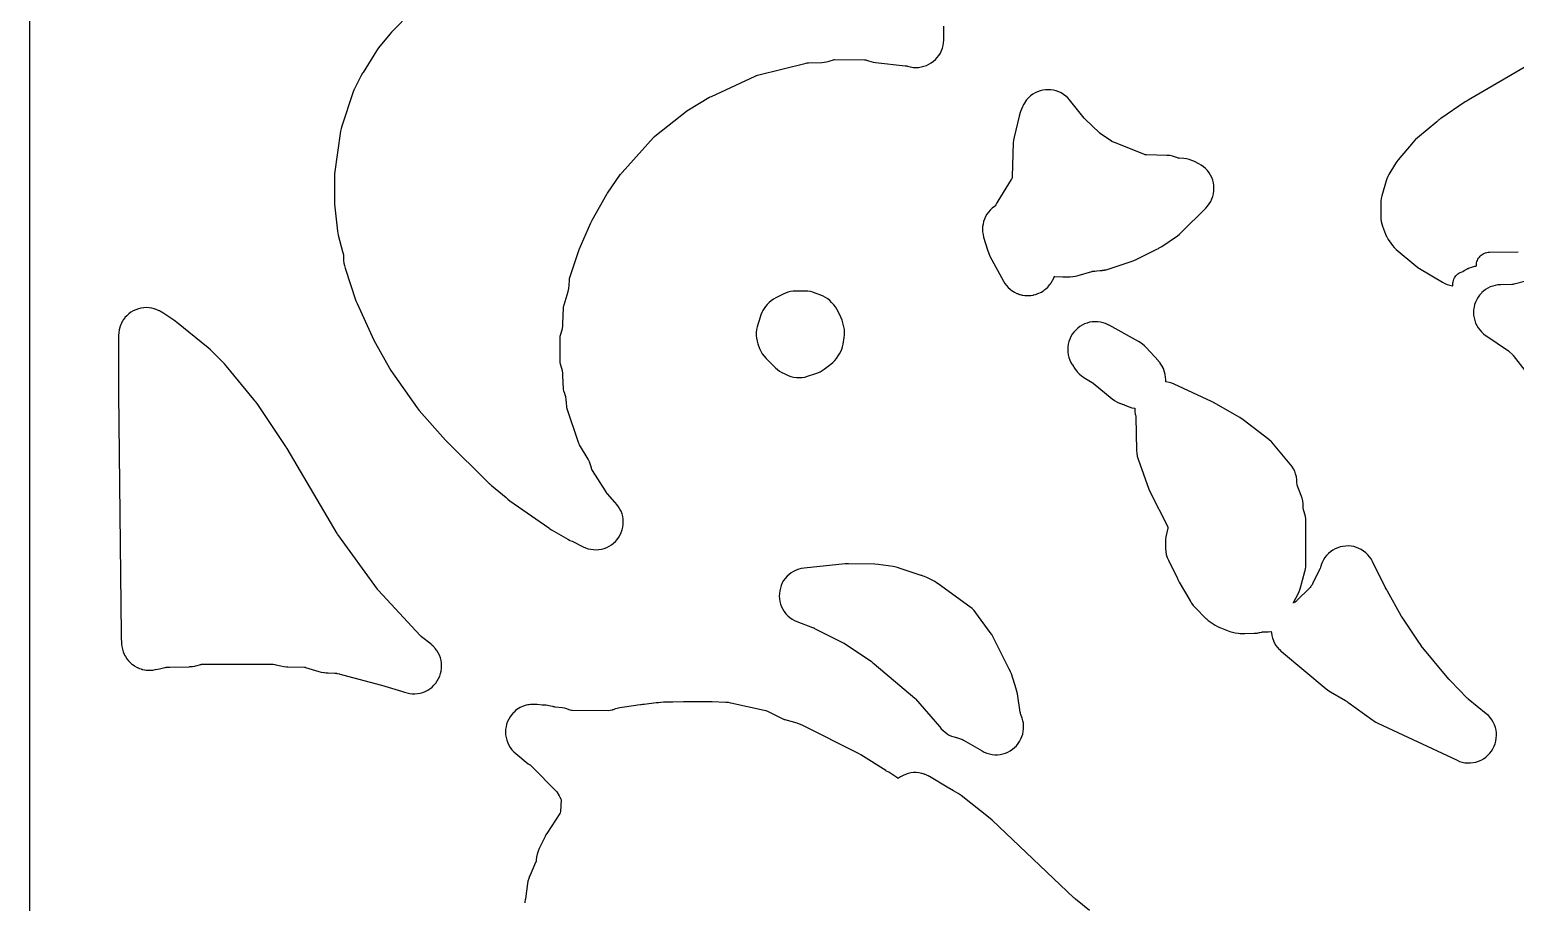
# Model space of a CAD drawing. Header units: millimetres. Extents: x 0 to 300, y 0 to 300.
# Drawn here: x 0 to 134.1, y 78.8 to 157.6 of the extents above; entities that cross this region are included whole.
import ezdxf

# ---------------------------------------------------------------- set-up
doc = ezdxf.new("R2010")
doc.units = ezdxf.units.MM
doc.layers.add('CUT', color=7, linetype='CONTINUOUS')

msp = doc.modelspace()

# ---------------------------------------------------------------- linework, layer by layer
at = {"layer": 'CUT'}
for points in [[(299.95, 0), (0.05, 0), (0.02, 0), (0.01, 0), (0.01, 0.01), (0, 0.01), (0, 0.02), (0, 0.05), (0, 299.92), (0, 299.95), (0, 299.96), (0.01, 299.97), (0.02, 299.97), (0.05, 299.97), (299.95, 299.97)], [(34.44, 159.19), (32.74, 157.45), (32.68, 157.39), (32.51, 157.2), (31.5, 155.96), (31.32, 155.7), (30.1, 153.73), (30.07, 153.69), (30.06, 153.67), (29.93, 153.46), (29.91, 153.4), (29.34, 152.28), (29.33, 152.27), (29.31, 152.23), (29.18, 151.91), (28.17, 148.9), (28.11, 148.67), (28.06, 148.44), (27.53, 144.6), (27.51, 144.26), (27.51, 144.24), (27.51, 144.23), (27.52, 141.85), (27.54, 141.57), (27.78, 139.42), (27.84, 139.06), (28.23, 137.58), (28.3, 137.38), (28.3, 137.37), (28.31, 137.35), (28.31, 137.34), (28.32, 137.31), (28.32, 137.29), (28.33, 137.26), (28.32, 137.27), (28.32, 137.2), (28.34, 136.76), (28.36, 136.53), (28.41, 136.3), (28.47, 136.07), (29.46, 133.12), (29.56, 132.87), (31.08, 129.58), (31.1, 129.53), (31.11, 129.52), (31.21, 129.31), (32.49, 127.04), (32.62, 126.84), (34.98, 123.45), (35.16, 123.22), (37.56, 120.53), (37.66, 120.42), (37.68, 120.4), (37.69, 120.4), (41.37, 116.74), (41.42, 116.69), (41.45, 116.66), (41.48, 116.64), (41.5, 116.62), (41.51, 116.61), (41.52, 116.6), (41.53, 116.59), (41.55, 116.57), (41.59, 116.54), (41.64, 116.5), (41.69, 116.45), (43.01, 115.36), (43.02, 115.35), (43.09, 115.29), (43.18, 115.2), (43.36, 115.07), (46.88, 112.61), (46.92, 112.58), (46.94, 112.56), (46.98, 112.54), (47.12, 112.45), (48.6, 111.59), (48.74, 111.51), (48.78, 111.49), (48.97, 111.41), (49.98, 110.9), (50.2, 110.81), (50.44, 110.73), (50.67, 110.68), (50.91, 110.65), (51.16, 110.64), (51.4, 110.66), (51.64, 110.7), (51.87, 110.76), (52.1, 110.85), (52.32, 110.96), (52.52, 111.09), (52.72, 111.23), (52.89, 111.4), (53.05, 111.58), (53.2, 111.78), (53.32, 111.99), (53.42, 112.21), (53.5, 112.44), (53.56, 112.68), (53.59, 112.92), (53.6, 113.16), (53.59, 113.4), (53.55, 113.64), (53.49, 113.88), (53.41, 114.11), (53.3, 114.32), (53.18, 114.53), (53.03, 114.73), (52.87, 114.91), (52.84, 114.93), (52.16, 115.69), (52.12, 115.73), (52.11, 115.75), (52.1, 115.76), (52.07, 115.81), (51.98, 115.97), (50.82, 117.8), (50.76, 117.88), (50.76, 117.89), (50.73, 117.97), (50.73, 117.98), (50.72, 118.03), (50.65, 118.31), (50.55, 118.57), (50.42, 118.82), (49.64, 120.12), (49.63, 120.13), (49.61, 120.18), (49.6, 120.21), (49.58, 120.27), (49.56, 120.32), (48.51, 123.46), (48.5, 123.49), (48.5, 123.5), (48.5, 123.52), (48.49, 123.53), (48.49, 123.55), (48.49, 123.56), (48.46, 123.92), (48.46, 123.93), (48.46, 124), (48.45, 124.1), (48.45, 124.2), (48.4, 124.46), (48.33, 124.72), (48.32, 124.75), (48.24, 124.96), (48.23, 124.97), (48.23, 124.99), (48.19, 125.1), (48.19, 125.11), (48.19, 125.13), (48.15, 126.38), (48.13, 126.59), (48.1, 126.8), (48.05, 127), (47.93, 127.41), (47.92, 127.44), (47.91, 127.48), (47.9, 127.5), (47.89, 127.53), (47.89, 127.54), (47.89, 127.55), (47.89, 127.62), (47.9, 129.82), (47.9, 129.87), (47.9, 129.88), (47.9, 129.92), (47.9, 129.93), (47.92, 130.01), (48.04, 130.4), (48.1, 130.62), (48.13, 130.84), (48.15, 131.06), (48.19, 132.49), (48.19, 132.53), (48.22, 132.66), (48.22, 132.67), (48.24, 132.71), (48.25, 132.75), (48.61, 133.97), (48.68, 134.24), (48.71, 134.52), (48.74, 134.96), (48.75, 135.05), (48.75, 135.13), (48.75, 135.15), (48.77, 135.23), (49.59, 137.67), (49.61, 137.72), (49.61, 137.73), (49.62, 137.75), (49.62, 137.76), (50.68, 140.17), (50.76, 140.33), (50.79, 140.39), (52.11, 142.74), (52.12, 142.77), (52.13, 142.78), (52.17, 142.84), (53.36, 144.56), (53.37, 144.57), (53.4, 144.61), (53.49, 144.7), (56.34, 147.87), (56.36, 147.89), (56.4, 147.94), (56.41, 147.94), (56.41, 147.95), (56.46, 147.99), (59.31, 150.25), (59.44, 150.35), (59.49, 150.38), (61.33, 151.48), (61.38, 151.51), (61.4, 151.51), (61.42, 151.52), (61.44, 151.53), (61.57, 151.58), (65.5, 153.42), (65.62, 153.47), (65.63, 153.47), (65.65, 153.48), (65.73, 153.5), (70.12, 154.58), (70.21, 154.61), (70.22, 154.61), (70.24, 154.61), (70.3, 154.61), (70.32, 154.61), (71.52, 154.65), (71.74, 154.67), (71.96, 154.71), (72.18, 154.76), (72.57, 154.88), (72.65, 154.9), (72.67, 154.9), (75.37, 154.89), (75.42, 154.89), (75.43, 154.89), (75.46, 154.89), (75.47, 154.89), (75.48, 154.89), (75.49, 154.89), (75.56, 154.86), (75.75, 154.79), (75.96, 154.72), (76.17, 154.67), (76.38, 154.63), (79.06, 154.35), (79.08, 154.35), (79.14, 154.34), (79.16, 154.34), (79.19, 154.33), (79.2, 154.33), (79.27, 154.3), (79.49, 154.25), (79.54, 154.24), (79.78, 154.2), (80.03, 154.19), (80.27, 154.2), (80.51, 154.24), (80.75, 154.3), (80.98, 154.38), (81.2, 154.48), (81.41, 154.61), (81.61, 154.75), (81.79, 154.91), (81.95, 155.09), (82.1, 155.29), (82.23, 155.5), (82.33, 155.72), (82.42, 155.95), (82.48, 156.18), (82.52, 156.43), (82.53, 156.67), (82.54, 157.93)], [(136.03, 154.83), (129.9, 151.25), (129.87, 151.23), (129.82, 151.2), (129.79, 151.18), (129.71, 151.13), (129.63, 151.08), (127.43, 149.6), (127.41, 149.58), (127.37, 149.56), (127.3, 149.51), (127.24, 149.46), (127.2, 149.42), (127.17, 149.4), (127.06, 149.3), (125.3, 147.83), (125.14, 147.69), (125.11, 147.66), (125.09, 147.64), (125.07, 147.62), (124.93, 147.46), (123.56, 145.84), (123.44, 145.69), (123.33, 145.52), (122.74, 144.54), (122.64, 144.35), (122.55, 144.15), (122.48, 143.95), (122.09, 142.61), (122.03, 142.37), (122, 142.13), (121.99, 141.89), (122, 140.73), (122.01, 140.51), (122.04, 140.29), (122.09, 140.07), (122.16, 139.86), (122.43, 139.15), (122.53, 138.92), (122.54, 138.9), (122.68, 138.66), (122.9, 138.32), (123.05, 138.12), (123.21, 137.94), (123.39, 137.77), (125.17, 136.27), (125.33, 136.14), (125.5, 136.03), (127.56, 134.8), (127.77, 134.69), (128, 134.59), (128.24, 134.52), (128.48, 134.48), (128.52, 134.47), (128.52, 134.5), (128.51, 134.62), (128.52, 134.74), (128.53, 134.85), (128.56, 134.97), (128.61, 135.08), (128.66, 135.19), (128.72, 135.29), (128.79, 135.38), (128.87, 135.47), (128.96, 135.55), (129.05, 135.62), (129.16, 135.67), (129.26, 135.72), (129.4, 135.78), (129.53, 135.85), (129.76, 135.99), (129.84, 136.03), (129.88, 136.05), (129.98, 136.1), (130.09, 136.13), (130.21, 136.17), (130.27, 136.19), (130.39, 136.22), (130.48, 136.24), (130.59, 136.26), (130.63, 136.27), (130.63, 136.32), (130.64, 136.43), (130.65, 136.55), (130.68, 136.66), (130.72, 136.77), (130.77, 136.87), (130.83, 136.97), (130.9, 137.07), (130.98, 137.15), (131.06, 137.23), (131.15, 137.3), (131.25, 137.36), (131.36, 137.41), (131.47, 137.45), (131.58, 137.48), (131.69, 137.5), (131.81, 137.51), (134.39, 137.56)], [(137.2, 135.45), (134.05, 134.62), (134.02, 134.61), (134.01, 134.61), (133.96, 134.6), (133.94, 134.6), (133.93, 134.6), (133.92, 134.6), (133.91, 134.59), (133.9, 134.59), (133.82, 134.59), (132.82, 134.57), (132.58, 134.55), (132.34, 134.51), (132.11, 134.45), (131.88, 134.37), (131.66, 134.26), (131.45, 134.13), (131.26, 133.98), (131.13, 133.87), (131.08, 133.82), (130.92, 133.64), (130.78, 133.44), (130.66, 133.23), (130.55, 133.01), (130.47, 132.78), (130.42, 132.54), (130.38, 132.3), (130.38, 132.25), (130.37, 132.06), (130.38, 131.82), (130.42, 131.58), (130.48, 131.34), (130.56, 131.11), (130.66, 130.89), (130.79, 130.69), (130.93, 130.49), (131.09, 130.31), (131.1, 130.31), (131.27, 130.15), (131.28, 130.15), (131.47, 130), (131.48, 130), (133.54, 128.6), (133.57, 128.58), (133.58, 128.57), (133.59, 128.56), (133.63, 128.52), (133.88, 128.27), (133.92, 128.22), (133.96, 128.17), (136.8, 124.52)], [(95.7, 78.06), (94.44, 79.08), (94.37, 79.15), (94.33, 79.18), (94.29, 79.21), (86.91, 86.21), (86.74, 86.36), (84.11, 88.44), (83.84, 88.63), (83.83, 88.64), (83.42, 88.88), (82.85, 89.21), (81.26, 90.15), (81.25, 90.15), (81.24, 90.16), (81.23, 90.16), (81.12, 90.22), (81.04, 90.26), (81.02, 90.27), (81.01, 90.28), (80.86, 90.33), (80.82, 90.35), (80.8, 90.36), (80.78, 90.37), (80.68, 90.4), (80.59, 90.42), (80.57, 90.43), (80.56, 90.43), (80.54, 90.44), (80.3, 90.49), (80.06, 90.51), (79.81, 90.51), (79.56, 90.48), (79.32, 90.43), (79.09, 90.35), (78.86, 90.26), (78.64, 90.14), (78.44, 90), (78.43, 89.99), (78.42, 89.99), (78.41, 89.99), (78.38, 90.01), (77.57, 90.54), (77.32, 90.68), (77.3, 90.69), (75.06, 92.12), (74.84, 92.25), (69.74, 94.8), (69.52, 94.89), (69.29, 94.97), (68.21, 95.27), (68.14, 95.29), (68.12, 95.3), (68.04, 95.34), (66.89, 95.92), (66.7, 96.01), (66.51, 96.08), (66.31, 96.13), (63.32, 96.8), (63.09, 96.84), (62.85, 96.86), (61.61, 96.9), (61.53, 96.9), (61.46, 96.9), (61.44, 96.9), (61.03, 96.9), (60.89, 96.91), (60.66, 96.92), (60.63, 96.92), (60.57, 96.92), (60.04, 96.91), (59.62, 96.92), (59.55, 96.92), (59.54, 96.92), (59.46, 96.92), (59.4, 96.92), (59.33, 96.92), (59.27, 96.92), (59.26, 96.92), (59.09, 96.91), (59.04, 96.91), (58.06, 96.88), (57.22, 96.87), (57, 96.86), (56.77, 96.83), (56.73, 96.83), (56.63, 96.82), (56.57, 96.81), (55.47, 96.66), (55.44, 96.65), (55.43, 96.65), (55.41, 96.65), (55.39, 96.65), (55.38, 96.65), (55.34, 96.65), (55.22, 96.64), (55.14, 96.64), (54.89, 96.6), (54.72, 96.56), (53.3, 96.36), (53.04, 96.31), (52.9, 96.26), (52.8, 96.23), (52.74, 96.21), (52.68, 96.19), (52.65, 96.18), (52.63, 96.17), (52.62, 96.17), (52.61, 96.16), (52.6, 96.16), (52.23, 96.1), (52.22, 96.1), (48.99, 96.11), (48.98, 96.11), (48.97, 96.11), (48.96, 96.11), (48.95, 96.12), (48.91, 96.13), (48.81, 96.15), (48.7, 96.19), (48.5, 96.27), (48.49, 96.27), (48.29, 96.32), (48.08, 96.36), (47.44, 96.43), (47.38, 96.44), (47.34, 96.45), (47.29, 96.46), (47.24, 96.47), (46.88, 96.55), (46.63, 96.59), (46.37, 96.6), (46.26, 96.6), (45.81, 96.66), (45.8, 96.66), (45.56, 96.68), (45.51, 96.68), (45.47, 96.68), (45.46, 96.68), (45.31, 96.67), (45.21, 96.67), (45.06, 96.64), (44.97, 96.63), (44.82, 96.59), (44.73, 96.57), (44.5, 96.49), (44.35, 96.41), (44.28, 96.38), (44.13, 96.29), (44.07, 96.26), (43.87, 96.11), (43.74, 95.98), (43.69, 95.94), (43.52, 95.76), (43.38, 95.56), (43.25, 95.35), (43.15, 95.13), (43.06, 94.89), (43.01, 94.66), (42.97, 94.41), (42.96, 94.17), (42.97, 93.92), (43.01, 93.68), (43.07, 93.44), (43.16, 93.21), (43.26, 92.98), (43.39, 92.77), (43.54, 92.58), (43.71, 92.4), (43.73, 92.39), (43.89, 92.23), (45.02, 91.32), (45.13, 91.25), (45.15, 91.24), (45.16, 91.23), (45.22, 91.18), (45.25, 91.15), (45.31, 91.09), (47.6, 88.79), (47.61, 88.77), (47.82, 88.43), (47.85, 88.37), (47.87, 88.33), (47.88, 88.32), (47.96, 88.13), (47.96, 88.12), (47.98, 88.07), (47.98, 88.06), (47.93, 87), (47.91, 86.89), (47.9, 86.87), (47.9, 86.86), (47.87, 86.81), (46.7, 85.02), (46.69, 85.01), (46.67, 84.98), (46.61, 84.88), (46.55, 84.77), (46.54, 84.75), (46.54, 84.74), (46.01, 83.67), (46.01, 83.66), (45.9, 83.42), (45.9, 83.41), (45.82, 83.15), (45.77, 82.88), (45.74, 82.64), (45.73, 82.6), (45.72, 82.53), (45.72, 82.51), (45.72, 82.5), (45.71, 82.47), (45.71, 82.46), (45.7, 82.45), (45.69, 82.42), (45.68, 82.4), (45.18, 81.24), (45.14, 81.16), (45.06, 80.94), (44.99, 80.72), (44.95, 80.49), (44.77, 79.12), (44.77, 79.11), (44.77, 79.1), (44.76, 79.09), (44.76, 79.08), (44.75, 79.04), (44.72, 78.82), (44.72, 78.81), (44.72, 78.76)]]:
    msp.add_lwpolyline(points, dxfattribs=at)
for points in [[(88.72, 134.02), (88.73, 134.01), (88.74, 134.01), (88.75, 134), (88.77, 133.99), (88.78, 133.98), (88.93, 133.89), (89.15, 133.79), (89.19, 133.77), (89.26, 133.75), (89.28, 133.74), (89.3, 133.73), (89.38, 133.7), (89.43, 133.69), (89.61, 133.64), (89.67, 133.63), (89.85, 133.6), (89.92, 133.6), (90.09, 133.59), (90.13, 133.59), (90.16, 133.59), (90.24, 133.6), (90.28, 133.6), (90.33, 133.6), (90.41, 133.61), (90.57, 133.63), (90.6, 133.64), (90.63, 133.65), (90.66, 133.65), (90.81, 133.69), (90.9, 133.71), (91.04, 133.77), (91.13, 133.8), (91.26, 133.87), (91.35, 133.91), (91.47, 133.99), (91.56, 134.04), (91.67, 134.13), (91.76, 134.19), (91.94, 134.36), (92.02, 134.46), (92.1, 134.55), (92.15, 134.62), (92.17, 134.65), (92.18, 134.67), (92.19, 134.69), (92.24, 134.76), (92.37, 134.97), (92.38, 134.99), (92.47, 135.2), (92.5, 135.29), (92.51, 135.3), (92.52, 135.31), (92.53, 135.31), (92.54, 135.31), (92.55, 135.31), (92.57, 135.31), (93.3, 135.3), (93.66, 135.3), (93.85, 135.3), (93.92, 135.3), (93.94, 135.3), (93.95, 135.3), (94.19, 135.31), (94.2, 135.31), (94.44, 135.35), (94.68, 135.41), (95.91, 135.77), (95.93, 135.78), (95.95, 135.79), (95.97, 135.79), (96.03, 135.79), (96.15, 135.81), (96.18, 135.81), (96.35, 135.83), (96.67, 135.86), (96.78, 135.87), (96.8, 135.87), (96.82, 135.87), (96.83, 135.87), (96.84, 135.88), (96.85, 135.88), (96.9, 135.88), (96.99, 135.89), (97.04, 135.9), (97.07, 135.91), (97.09, 135.91), (97.1, 135.91), (97.11, 135.91), (97.12, 135.92), (97.13, 135.92), (97.15, 135.92), (97.19, 135.93), (97.39, 135.99), (99.64, 136.74), (99.98, 136.88), (101.78, 137.79), (101.92, 137.86), (102, 137.9), (102.22, 138.03), (103.63, 139), (103.81, 139.14), (103.97, 139.29), (106.19, 141.5), (106.36, 141.68), (106.51, 141.88), (106.64, 142.09), (106.74, 142.32), (106.82, 142.55), (106.88, 142.79), (106.92, 143.04), (106.93, 143.28), (106.92, 143.53), (106.88, 143.78), (106.82, 144.02), (106.73, 144.25), (106.62, 144.47), (106.49, 144.68), (106.34, 144.88), (106.17, 145.06), (105.99, 145.23), (105.79, 145.37), (105.57, 145.49), (105.18, 145.69), (104.95, 145.8), (104.71, 145.88), (104.46, 145.93), (104.21, 145.96), (103.79, 145.99), (103.76, 145.99), (103.73, 146), (103.72, 146), (103.7, 146.01), (103.65, 146.03), (103.58, 146.05), (103.45, 146.1), (103.2, 146.17), (102.94, 146.23), (102.67, 146.25), (100.83, 146.31), (100.8, 146.31), (100.75, 146.31), (100.73, 146.31), (100.72, 146.31), (100.67, 146.33), (97.88, 147.45), (97.77, 147.49), (97.74, 147.5), (97.71, 147.51), (97.7, 147.52), (97.68, 147.53), (96.67, 148.24), (96.65, 148.25), (96.61, 148.29), (96.59, 148.3), (95.32, 149.53), (95.28, 149.57), (95.26, 149.59), (95.23, 149.62), (95.23, 149.63), (93.9, 151.26), (93.74, 151.45), (93.56, 151.61), (93.55, 151.61), (93.36, 151.76), (93.15, 151.89), (92.92, 152), (92.69, 152.08), (92.45, 152.14), (92.21, 152.18), (91.96, 152.19), (91.72, 152.18), (91.47, 152.14), (91.23, 152.08), (91, 152), (90.79, 151.89), (90.78, 151.89), (90.57, 151.77), (90.38, 151.62), (90.37, 151.62), (90.2, 151.45), (90.19, 151.45), (90.02, 151.27), (89.89, 151.08), (89.88, 151.07), (89.76, 150.87), (89.75, 150.86), (89.7, 150.75), (89.65, 150.65), (89.65, 150.64), (89.47, 150.22), (89.41, 150.04), (89.4, 150.01), (89.34, 149.81), (88.88, 147.9), (88.83, 147.64), (88.81, 147.38), (88.72, 144.34), (88.72, 144.32), (88.72, 144.27), (88.72, 144.26), (88.71, 144.23), (88.71, 144.22), (88.7, 144.21), (88.7, 144.2), (88.67, 144.16), (88.64, 144.12), (88.64, 144.11), (88.63, 144.09), (87.42, 142.11), (87.34, 141.96), (87.33, 141.94), (87.31, 141.91), (87.29, 141.88), (87.28, 141.86), (87.27, 141.84), (87.24, 141.79), (87.23, 141.78), (87.19, 141.71), (87.18, 141.69), (87.15, 141.66), (87.11, 141.63), (86.92, 141.48), (86.74, 141.32), (86.58, 141.14), (86.44, 140.94), (86.32, 140.73), (86.22, 140.51), (86.14, 140.29), (86.09, 140.05), (86.05, 139.82), (86.04, 139.58), (86.05, 139.34), (86.09, 139.1), (86.14, 138.87), (86.48, 137.74), (86.51, 137.63), (86.57, 137.47), (86.6, 137.39), (86.71, 137.16), (87.92, 134.91), (88.04, 134.7), (88.19, 134.5), (88.35, 134.32), (88.53, 134.16), (88.55, 134.15)], [(70.98, 126.55), (71.18, 126.62), (71.38, 126.71), (71.56, 126.82), (71.74, 126.95), (72.34, 127.41), (72.52, 127.56), (72.69, 127.73), (72.84, 127.92), (73, 128.14), (73.13, 128.33), (73.24, 128.54), (73.33, 128.75), (73.4, 128.97), (73.45, 129.2), (73.55, 129.8), (73.57, 130.04), (73.58, 130.29), (73.56, 130.54), (73.51, 130.78), (73.43, 131.12), (73.36, 131.38), (73.25, 131.63), (73, 132.15), (72.89, 132.37), (72.75, 132.57), (72.6, 132.75), (72.4, 132.97), (72.24, 133.14), (72.06, 133.29), (71.86, 133.42), (71.66, 133.53), (71.45, 133.62), (70.93, 133.82), (70.71, 133.9), (70.49, 133.95), (70.26, 133.98), (70.03, 133.99), (69.16, 133.99), (68.93, 133.98), (68.7, 133.95), (68.47, 133.89), (68.25, 133.82), (68.04, 133.73), (67.36, 133.39), (67.15, 133.27), (66.95, 133.13), (66.77, 132.97), (66.6, 132.8), (66.45, 132.61), (66.32, 132.43), (66.2, 132.25), (66.1, 132.06), (66.01, 131.86), (65.95, 131.65), (65.7, 130.77), (65.64, 130.52), (65.61, 130.26), (65.6, 130), (65.63, 129.74), (65.68, 129.48), (65.75, 129.23), (65.9, 128.82), (66.01, 128.57), (66.15, 128.33), (66.31, 128.11), (66.49, 127.9), (67.33, 127.07), (67.51, 126.91), (67.7, 126.77), (67.91, 126.65), (68.12, 126.55), (68.5, 126.39), (68.74, 126.3), (68.98, 126.24), (69.23, 126.2), (69.49, 126.19), (69.74, 126.2), (69.99, 126.24), (70.23, 126.31)], [(8.27, 102.9), (8.27, 102.78), (8.3, 102.14), (8.33, 101.9), (8.37, 101.66), (8.44, 101.43), (8.53, 101.21), (8.53, 101.2), (8.57, 101.13), (8.64, 100.99), (8.78, 100.79), (8.93, 100.6), (9.1, 100.43), (9.1, 100.42), (9.2, 100.34), (9.28, 100.27), (9.29, 100.27), (9.42, 100.18), (9.48, 100.14), (9.49, 100.13), (9.69, 100.02), (9.7, 100.01), (9.73, 100), (9.74, 100), (9.79, 99.98), (9.91, 99.92), (9.93, 99.92), (10.05, 99.88), (10.06, 99.87), (10.07, 99.87), (10.14, 99.85), (10.16, 99.84), (10.38, 99.8), (10.4, 99.79), (10.51, 99.78), (10.54, 99.78), (10.58, 99.78), (10.62, 99.77), (10.64, 99.77), (10.86, 99.76), (10.87, 99.76), (10.88, 99.76), (11.1, 99.78), (11.12, 99.78), (11.34, 99.82), (11.36, 99.82), (11.72, 99.9), (12.2, 100.01), (12.27, 100.02), (12.33, 100.04), (12.35, 100.04), (12.38, 100.05), (12.39, 100.05), (12.4, 100.05), (12.41, 100.05), (12.46, 100.05), (12.64, 100.05), (14.4, 100.08), (14.47, 100.09), (14.69, 100.1), (14.91, 100.14), (14.98, 100.16), (15.13, 100.19), (15.32, 100.25), (15.33, 100.25), (15.43, 100.28), (15.46, 100.29), (15.47, 100.29), (15.48, 100.3), (15.49, 100.3), (15.56, 100.32), (15.57, 100.32), (15.58, 100.32), (15.6, 100.32), (15.65, 100.32), (21.98, 100.32), (22.13, 100.28), (22.22, 100.26), (22.68, 100.15), (22.94, 100.1), (23.2, 100.08), (23.32, 100.08), (24.8, 100.04), (24.85, 100.04), (24.86, 100.04), (24.87, 100.04), (24.88, 100.03), (24.91, 100.02), (26.11, 99.64), (26.33, 99.58), (26.56, 99.54), (26.61, 99.54), (26.78, 99.52), (26.84, 99.52), (26.94, 99.52), (27.56, 99.49), (27.61, 99.49), (27.62, 99.49), (27.63, 99.49), (27.64, 99.49), (27.65, 99.49), (27.69, 99.48), (27.7, 99.48), (27.73, 99.47), (27.74, 99.47), (27.75, 99.47), (27.8, 99.46), (27.96, 99.42), (28.01, 99.4), (28.16, 99.36), (28.25, 99.34), (31.78, 98.41), (33.58, 97.87), (33.84, 97.78), (34.07, 97.71), (34.31, 97.66), (34.55, 97.63), (34.79, 97.63), (35.03, 97.65), (35.26, 97.7), (35.5, 97.76), (35.72, 97.85), (35.94, 97.96), (36.14, 98.09), (36.33, 98.24), (36.5, 98.41), (36.66, 98.59), (36.8, 98.79), (36.92, 99), (37.02, 99.22), (37.1, 99.45), (37.15, 99.68), (37.18, 99.92), (37.19, 100.17), (37.17, 100.41), (37.14, 100.64), (37.08, 100.88), (36.99, 101.11), (36.89, 101.32), (36.76, 101.53), (36.73, 101.57), (36.62, 101.72), (36.58, 101.76), (36.54, 101.8), (36.45, 101.9), (36.42, 101.94), (36.28, 102.06), (36.24, 102.1), (35.39, 102.79), (35.38, 102.8), (35.37, 102.81), (35.33, 102.84), (35.32, 102.84), (35.3, 102.86), (35.27, 102.89), (31.5, 106.96), (31.49, 106.97), (31.41, 107.06), (31.39, 107.09), (27.81, 112.02), (27.8, 112.04), (27.78, 112.06), (27.76, 112.11), (23.25, 119.78), (23.17, 119.9), (23.13, 119.96), (20.54, 123.84), (20.39, 124.04), (20.37, 124.06), (20.34, 124.09), (20.23, 124.22), (17.75, 127.24), (17.59, 127.42), (16.32, 128.69), (16.12, 128.87), (13.25, 131.18), (13.16, 131.25), (13.12, 131.28), (13.01, 131.36), (13, 131.37), (12.64, 131.61), (11.92, 132.09), (11.91, 132.09), (11.71, 132.21), (11.7, 132.21), (11.49, 132.32), (11.26, 132.4), (11.24, 132.4), (11.02, 132.46), (10.78, 132.5), (10.53, 132.51), (10.29, 132.5), (10.04, 132.46), (9.81, 132.4), (9.57, 132.32), (9.35, 132.22), (9.14, 132.09), (8.94, 131.94), (8.76, 131.78), (8.6, 131.6), (8.59, 131.58), (8.45, 131.4), (8.45, 131.39), (8.38, 131.27), (8.33, 131.19), (8.32, 131.18), (8.3, 131.14), (8.3, 131.13), (8.3, 131.12), (8.29, 131.1), (8.22, 130.97), (8.14, 130.74), (8.14, 130.72), (8.08, 130.5), (8.08, 130.49), (8.04, 130.26), (8.04, 130.24), (8.03, 130.01), (8.03, 130), (8.03, 124.78), (8.03, 124.75), (8.27, 102.98)], [(99.8, 123.12), (99.83, 122.88), (99.85, 122.78), (99.87, 122.73), (99.87, 122.71), (99.87, 122.7), (99.87, 122.64), (99.87, 122.63), (99.94, 119.61), (99.96, 119.35), (100.01, 119.08), (100.09, 118.82), (101.06, 116.12), (101.18, 115.85), (102.76, 112.7), (102.77, 112.68), (102.78, 112.66), (102.78, 112.65), (102.78, 112.64), (102.78, 112.63), (102.77, 112.59), (102.6, 111.82), (102.56, 111.56), (102.55, 111.3), (102.55, 111.28), (102.55, 111.23), (102.56, 110.75), (102.58, 110.48), (102.63, 110.21), (102.71, 109.95), (102.82, 109.7), (103.64, 108.04), (103.67, 107.95), (103.71, 107.89), (103.8, 107.71), (104.76, 106.08), (104.77, 106.06), (104.85, 105.93), (104.9, 105.83), (105.06, 105.62), (105.23, 105.42), (106.23, 104.41), (106.24, 104.4), (106.25, 104.39), (106.41, 104.25), (106.58, 104.12), (106.76, 104), (106.96, 103.89), (107.03, 103.83), (107.25, 103.71), (107.48, 103.61), (108.36, 103.27), (108.61, 103.19), (108.86, 103.13), (109.12, 103.1), (109.3, 103.09), (109.48, 103.09), (109.49, 103.09), (109.5, 103.09), (109.71, 103.09), (110.57, 103.11), (110.61, 103.11), (110.84, 103.12), (111.03, 103.16), (111.05, 103.16), (111.08, 103.17), (111.27, 103.21), (111.29, 103.22), (111.33, 103.23), (111.34, 103.23), (111.35, 103.23), (111.45, 103.23), (111.49, 103.23), (111.59, 103.22), (111.73, 103.23), (111.83, 103.23), (112.07, 103.26), (112.11, 103.27), (112.12, 103.13), (112.16, 102.89), (112.22, 102.66), (112.23, 102.65), (112.3, 102.43), (112.31, 102.42), (112.4, 102.21), (112.53, 102), (112.67, 101.8), (112.83, 101.62), (112.84, 101.62), (113.01, 101.46), (113.02, 101.46), (117.08, 98.07), (117.18, 97.99), (117.22, 97.96), (117.46, 97.8), (118.81, 97.02), (118.84, 97), (118.89, 96.97), (118.91, 96.96), (118.94, 96.94), (118.99, 96.91), (119.03, 96.88), (121.28, 95.25), (121.36, 95.19), (121.39, 95.17), (121.55, 95.07), (121.72, 94.99), (128.89, 91.63), (129.12, 91.53), (129.36, 91.46), (129.6, 91.41), (129.85, 91.39), (130.1, 91.39), (130.35, 91.42), (130.59, 91.47), (130.83, 91.55), (131.06, 91.65), (131.28, 91.77), (131.48, 91.92), (131.67, 92.08), (131.84, 92.26), (132, 92.46), (132.13, 92.67), (132.24, 92.89), (132.33, 93.12), (132.39, 93.36), (132.43, 93.61), (132.45, 93.86), (132.44, 94.11), (132.41, 94.36), (132.35, 94.6), (132.26, 94.83), (132.16, 95.06), (132.03, 95.27), (131.88, 95.48), (131.72, 95.66), (131.53, 95.83), (129.89, 97.16), (129.85, 97.2), (129.81, 97.24), (129.8, 97.25), (128.28, 98.8), (128.23, 98.86), (128.22, 98.88), (128.21, 98.88), (128.18, 98.91), (128.15, 98.95), (125.65, 101.97), (125.64, 101.98), (125.58, 102.09), (125.52, 102.18), (125.51, 102.19), (123.92, 104.54), (123.91, 104.56), (123.9, 104.57), (123.87, 104.62), (123.85, 104.65), (123.85, 104.66), (122.6, 106.91), (122.59, 106.93), (122.54, 107.01), (122.49, 107.11), (122.4, 107.25), (121.24, 109.59), (121.12, 109.81), (120.98, 110.01), (120.82, 110.19), (120.64, 110.36), (120.45, 110.52), (120.24, 110.65), (120.02, 110.76), (119.8, 110.85), (119.56, 110.92), (119.32, 110.96), (119.07, 110.98), (118.83, 110.97), (118.58, 110.94), (118.34, 110.89), (118.11, 110.82), (117.88, 110.72), (117.67, 110.6), (117.47, 110.46), (117.28, 110.3), (117.11, 110.12), (116.96, 109.93), (116.83, 109.72), (116.72, 109.5), (116.63, 109.27), (116.61, 109.21), (116.59, 109.14), (116.57, 109.07), (116.53, 108.95), (116.51, 108.92), (116.51, 108.91), (116.48, 108.86), (115.83, 107.55), (115.79, 107.47), (115.78, 107.45), (115.77, 107.44), (115.72, 107.38), (115.67, 107.31), (115.61, 107.24), (115.52, 107.14), (114.46, 106.08), (114.41, 106.03), (114.39, 106.01), (114.29, 105.93), (114.27, 105.92), (114.18, 105.87), (114.14, 105.84), (114.13, 105.84), (114.13, 105.83), (114.12, 105.83), (114.13, 105.88), (114.53, 106.65), (114.63, 106.88), (114.71, 107.11), (115.15, 108.67), (115.2, 108.89), (115.23, 109.12), (115.24, 109.35), (115.24, 113.2), (115.23, 113.42), (115.2, 113.63), (115.15, 113.85), (115.09, 114.05), (115.05, 114.16), (115.04, 114.17), (115.03, 114.21), (115.03, 114.22), (115.02, 114.24), (115.02, 114.26), (115.01, 114.3), (115, 114.37), (114.98, 114.79), (114.95, 115.05), (114.89, 115.3), (114.81, 115.55), (114.46, 116.46), (114.46, 116.47), (114.45, 116.48), (114.44, 116.54), (114.44, 116.55), (114.44, 116.57), (114.43, 116.69), (114.43, 116.76), (114.41, 116.99), (114.38, 117.24), (114.31, 117.49), (114.23, 117.73), (114.12, 117.96), (113.98, 118.18), (113.83, 118.38), (112.3, 120.19), (112.16, 120.35), (112.13, 120.38), (111.89, 120.59), (109.58, 122.38), (109.28, 122.58), (106.89, 123.93), (106.72, 124.02), (106.71, 124.02), (103.35, 125.59), (103.13, 125.67), (103.12, 125.68), (102.88, 125.75), (102.63, 125.8), (102.58, 125.8), (102.58, 125.9), (102.58, 126), (102.57, 126.23), (102.54, 126.46), (102.48, 126.68), (102.48, 126.69), (102.41, 126.9), (102.41, 126.91), (102.37, 127), (102.32, 127.11), (102.31, 127.12), (102.21, 127.31), (102.2, 127.32), (102.08, 127.5), (102.07, 127.51), (101.93, 127.68), (101.92, 127.69), (100.82, 128.9), (100.66, 129.07), (100.48, 129.22), (100.37, 129.29), (100.36, 129.3), (100.28, 129.35), (100.13, 129.45), (97.46, 130.91), (97.45, 130.91), (97.37, 130.96), (97.15, 131.06), (96.92, 131.13), (96.68, 131.19), (96.44, 131.22), (96.19, 131.23), (95.95, 131.21), (95.71, 131.18), (95.48, 131.11), (95.25, 131.03), (95.03, 130.92), (94.82, 130.79), (94.63, 130.65), (94.45, 130.48), (94.28, 130.3), (94.14, 130.1), (94.02, 129.89), (93.91, 129.67), (93.83, 129.44), (93.78, 129.21), (93.74, 128.97), (93.73, 128.72), (93.74, 128.48), (93.78, 128.24), (93.84, 128), (93.92, 127.77), (94.02, 127.55), (94.11, 127.41), (94.15, 127.34), (94.25, 127.19), (94.27, 127.16), (94.29, 127.14), (94.3, 127.12), (94.32, 127.09), (94.32, 127.08), (94.43, 126.93), (94.58, 126.72), (94.76, 126.53), (94.96, 126.36), (94.97, 126.36), (95.17, 126.22), (95.18, 126.21), (95.2, 126.2), (95.95, 125.73), (95.96, 125.73), (95.97, 125.72), (96.03, 125.67), (97.74, 124.27), (97.75, 124.27), (97.96, 124.11), (98.18, 123.99), (98.19, 123.98), (98.41, 123.88), (98.43, 123.87), (98.65, 123.8), (98.69, 123.78), (98.76, 123.77), (98.78, 123.76), (98.8, 123.76), (98.81, 123.75), (98.82, 123.74), (98.83, 123.74), (99.03, 123.63), (99.27, 123.54), (99.51, 123.47), (99.75, 123.42), (99.79, 123.42), (99.79, 123.37), (99.8, 123.19)], [(68.84, 104.38), (69.05, 104.26), (69.28, 104.16), (70.68, 103.62), (70.71, 103.61), (70.72, 103.61), (70.79, 103.58), (70.8, 103.57), (73.39, 102.27), (73.51, 102.2), (73.53, 102.19), (76, 100.55), (76.07, 100.49), (76.08, 100.48), (76.1, 100.47), (76.11, 100.46), (76.14, 100.44), (76.23, 100.36), (76.26, 100.33), (79.92, 97.24), (79.94, 97.23), (79.97, 97.2), (79.99, 97.18), (80, 97.17), (82.15, 94.68), (82.17, 94.66), (82.31, 94.48), (82.48, 94.31), (82.65, 94.16), (82.84, 94.02), (83.04, 93.91), (83.25, 93.81), (83.47, 93.73), (83.58, 93.71), (83.65, 93.69), (83.69, 93.68), (83.7, 93.68), (83.97, 93.6), (84.13, 93.54), (84.17, 93.52), (84.18, 93.52), (84.22, 93.5), (84.24, 93.49), (84.32, 93.45), (85.99, 92.47), (86.2, 92.36), (86.43, 92.27), (86.66, 92.2), (86.9, 92.15), (87.14, 92.13), (87.38, 92.13), (87.63, 92.16), (87.86, 92.21), (88.1, 92.28), (88.32, 92.37), (88.53, 92.49), (88.74, 92.62), (88.92, 92.77), (89.1, 92.94), (89.25, 93.13), (89.39, 93.33), (89.5, 93.55), (89.6, 93.77), (89.67, 94), (89.72, 94.24), (89.75, 94.48), (89.75, 94.72), (89.73, 94.97), (89.68, 95.2), (89.62, 95.44), (89.5, 95.77), (89.48, 95.83), (89.47, 95.88), (89.46, 95.93), (89.46, 95.94), (89.46, 95.95), (89.45, 95.98), (89.19, 97.62), (89.15, 97.83), (89.15, 97.84), (89.14, 97.88), (89.12, 97.96), (89.08, 98.06), (89.08, 98.08), (88.64, 99.43), (88.57, 99.61), (88.5, 99.78), (88.49, 99.8), (88.48, 99.8), (86.97, 102.81), (86.87, 103), (86.74, 103.18), (85.42, 104.95), (85.27, 105.15), (85.09, 105.32), (84.89, 105.48), (82.04, 107.56), (81.89, 107.66), (81.73, 107.76), (81.08, 108.1), (80.81, 108.22), (80.68, 108.26), (80.57, 108.3), (80.53, 108.31), (80.49, 108.32), (78.51, 108.99), (78.46, 109.01), (78.25, 109.07), (77.98, 109.13), (76.6, 109.32), (76.3, 109.34), (73.94, 109.38), (73.9, 109.38), (73.89, 109.38), (73.63, 109.37), (69.92, 108.98), (69.67, 108.94), (69.44, 108.88), (69.2, 108.79), (68.98, 108.68), (68.77, 108.55), (68.57, 108.41), (68.39, 108.24), (68.23, 108.05), (68.08, 107.85), (67.96, 107.64), (67.86, 107.41), (67.78, 107.18), (67.72, 106.94), (67.69, 106.7), (67.68, 106.45), (67.7, 106.2), (67.74, 105.96), (67.8, 105.72), (67.89, 105.49), (68, 105.27), (68.13, 105.06), (68.28, 104.86), (68.45, 104.68), (68.64, 104.52)]]:
    msp.add_lwpolyline(points, close=True, dxfattribs=at)

doc.saveas('drawing.dxf')
